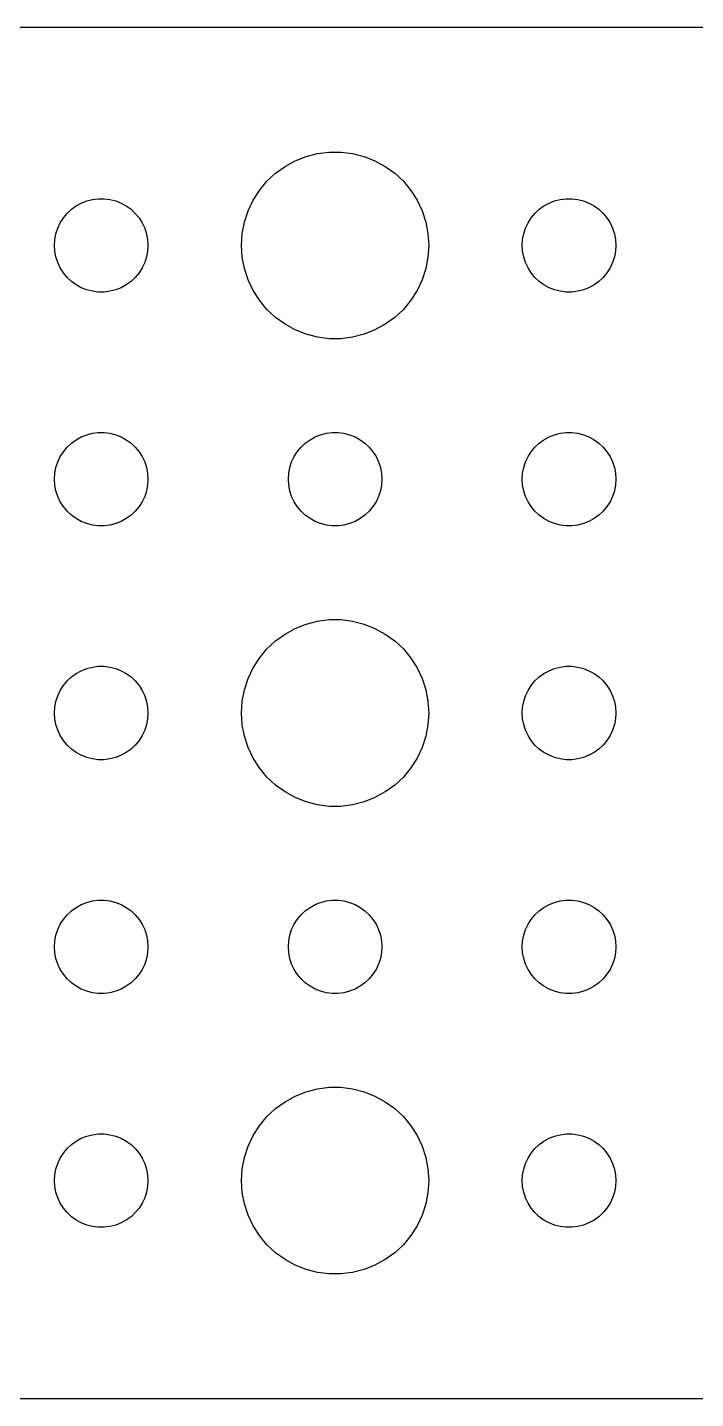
# Model space of a CAD drawing. Header units: metres. Extents: x -180 to 180, y -22 to 22.
# Drawn here: x -137.37 to -115.94, y -21.99 to 21.99 of the extents above; entities that cross this region are included whole.
import ezdxf

# ---------------------------------------------------------------- set-up
doc = ezdxf.new("R2010")
doc.units = ezdxf.units.M

msp = doc.modelspace()

# ---------------------------------------------------------------- linework, layer by layer
for p, q in [((174.814, 21.9901), (-174.814, 21.9901)), ((-129.107, 17.533), (-128.777, 17.7145)), ((-128.777, 17.7145), (-128.427, 17.8532)), ((-128.427, 17.8532), (-128.062, 17.9469)), ((-128.062, 17.9469), (-127.688, 17.9941)), ((-127.688, 17.9941), (-127.312, 17.9941)), ((-127.312, 17.9941), (-126.938, 17.9469)), ((-126.938, 17.9469), (-126.573, 17.8532)), ((-126.573, 17.8532), (-126.223, 17.7145)), ((-126.223, 17.7145), (-125.893, 17.533)), ((-129.687, 17.0536), (-129.412, 17.3115)), ((-129.412, 17.3115), (-129.107, 17.533)), ((-125.893, 17.533), (-125.588, 17.3115)), ((-125.588, 17.3115), (-125.313, 17.0536)), ((-130.129, 16.4453), (-129.927, 16.7634)), ((-129.927, 16.7634), (-129.687, 17.0536)), ((-125.313, 17.0536), (-125.073, 16.7634)), ((-125.073, 16.7634), (-124.871, 16.4453)), ((-135.804, 16.2665), (-135.639, 16.3572)), ((-135.639, 16.3572), (-135.464, 16.4266)), ((-135.464, 16.4266), (-135.281, 16.4734)), ((-135.281, 16.4734), (-135.094, 16.497)), ((-135.094, 16.497), (-134.906, 16.497)), ((-134.906, 16.497), (-134.719, 16.4734)), ((-134.719, 16.4734), (-134.536, 16.4266)), ((-134.536, 16.4266), (-134.361, 16.3572)), ((-134.361, 16.3572), (-134.196, 16.2665)), ((-130.289, 16.1044), (-130.129, 16.4453)), ((-124.871, 16.4453), (-124.711, 16.1044)), ((-120.804, 16.2665), (-120.639, 16.3572)), ((-120.639, 16.3572), (-120.464, 16.4266)), ((-120.464, 16.4266), (-120.281, 16.4734)), ((-120.281, 16.4734), (-120.094, 16.497)), ((-120.094, 16.497), (-119.906, 16.497)), ((-119.906, 16.497), (-119.719, 16.4734)), ((-119.719, 16.4734), (-119.536, 16.4266)), ((-119.536, 16.4266), (-119.361, 16.3572)), ((-119.361, 16.3572), (-119.196, 16.2665)), ((-136.314, 15.7226), (-136.214, 15.8817)), ((-136.214, 15.8817), (-136.093, 16.0268)), ((-136.093, 16.0268), (-135.956, 16.1558)), ((-135.956, 16.1558), (-135.804, 16.2665)), ((-134.196, 16.2665), (-134.044, 16.1558)), ((-134.044, 16.1558), (-133.907, 16.0268)), ((-133.907, 16.0268), (-133.786, 15.8817)), ((-133.786, 15.8817), (-133.686, 15.7226)), ((-130.406, 15.7461), (-130.289, 16.1044)), ((-124.711, 16.1044), (-124.594, 15.7461)), ((-121.314, 15.7226), (-121.214, 15.8817)), ((-121.214, 15.8817), (-121.093, 16.0268)), ((-121.093, 16.0268), (-120.956, 16.1558)), ((-120.956, 16.1558), (-120.804, 16.2665)), ((-119.196, 16.2665), (-119.044, 16.1558)), ((-119.044, 16.1558), (-118.907, 16.0268)), ((-118.907, 16.0268), (-118.786, 15.8817)), ((-118.786, 15.8817), (-118.686, 15.7226)), ((-136.453, 15.373), (-136.395, 15.5522)), ((-136.395, 15.5522), (-136.314, 15.7226)), ((-133.686, 15.7226), (-133.605, 15.5522)), ((-133.605, 15.5522), (-133.547, 15.373)), ((-130.476, 15.376), (-130.406, 15.7461)), ((-124.594, 15.7461), (-124.524, 15.376)), ((-121.453, 15.373), (-121.395, 15.5522)), ((-121.395, 15.5522), (-121.314, 15.7226)), ((-118.686, 15.7226), (-118.605, 15.5522)), ((-118.605, 15.5522), (-118.547, 15.373)), ((-136.5, 15), (-136.488, 15.188)), ((-136.488, 14.812), (-136.5, 15)), ((-136.488, 15.188), (-136.453, 15.373)), ((-133.547, 15.373), (-133.512, 15.188)), ((-133.512, 15.188), (-133.5, 15)), ((-133.5, 15), (-133.512, 14.812)), ((-130.5, 15), (-130.476, 15.376)), ((-130.476, 14.624), (-130.5, 15)), ((-124.524, 15.376), (-124.5, 15)), ((-124.5, 15), (-124.524, 14.624)), ((-121.5, 15), (-121.488, 15.188)), ((-121.488, 14.812), (-121.5, 15)), ((-121.488, 15.188), (-121.453, 15.373)), ((-118.547, 15.373), (-118.512, 15.188)), ((-118.512, 15.188), (-118.5, 15)), ((-118.5, 15), (-118.512, 14.812)), ((-136.453, 14.627), (-136.488, 14.812)), ((-136.395, 14.4478), (-136.453, 14.627)), ((-133.547, 14.627), (-133.605, 14.4478)), ((-133.512, 14.812), (-133.547, 14.627)), ((-130.406, 14.2539), (-130.476, 14.624)), ((-124.524, 14.624), (-124.594, 14.2539)), ((-121.453, 14.627), (-121.488, 14.812)), ((-121.395, 14.4478), (-121.453, 14.627)), ((-118.547, 14.627), (-118.605, 14.4478)), ((-118.512, 14.812), (-118.547, 14.627)), ((-136.314, 14.2774), (-136.395, 14.4478)), ((-136.214, 14.1183), (-136.314, 14.2774)), ((-136.093, 13.9732), (-136.214, 14.1183)), ((-133.786, 14.1183), (-133.907, 13.9732)), ((-133.686, 14.2774), (-133.786, 14.1183)), ((-133.605, 14.4478), (-133.686, 14.2774)), ((-130.289, 13.8956), (-130.406, 14.2539)), ((-124.594, 14.2539), (-124.711, 13.8956)), ((-121.314, 14.2774), (-121.395, 14.4478)), ((-121.214, 14.1183), (-121.314, 14.2774)), ((-121.093, 13.9732), (-121.214, 14.1183)), ((-118.786, 14.1183), (-118.907, 13.9732)), ((-118.686, 14.2774), (-118.786, 14.1183)), ((-118.605, 14.4478), (-118.686, 14.2774)), ((-135.956, 13.8442), (-136.093, 13.9732)), ((-135.804, 13.7335), (-135.956, 13.8442)), ((-135.639, 13.6427), (-135.804, 13.7335)), ((-135.464, 13.5734), (-135.639, 13.6427)), ((-134.361, 13.6427), (-134.536, 13.5734)), ((-134.196, 13.7335), (-134.361, 13.6427)), ((-134.044, 13.8442), (-134.196, 13.7335)), ((-133.907, 13.9732), (-134.044, 13.8442)), ((-130.129, 13.5547), (-130.289, 13.8956)), ((-124.711, 13.8956), (-124.871, 13.5547)), ((-120.956, 13.8442), (-121.093, 13.9732)), ((-120.804, 13.7335), (-120.956, 13.8442)), ((-120.639, 13.6427), (-120.804, 13.7335)), ((-120.464, 13.5734), (-120.639, 13.6427)), ((-119.361, 13.6427), (-119.536, 13.5734)), ((-119.196, 13.7335), (-119.361, 13.6427)), ((-119.044, 13.8442), (-119.196, 13.7335)), ((-118.907, 13.9732), (-119.044, 13.8442)), ((-135.281, 13.5266), (-135.464, 13.5734)), ((-135.094, 13.5029), (-135.281, 13.5266)), ((-134.906, 13.5029), (-135.094, 13.5029)), ((-134.719, 13.5266), (-134.906, 13.5029)), ((-134.536, 13.5734), (-134.719, 13.5266)), ((-129.927, 13.2366), (-130.129, 13.5547)), ((-129.687, 12.9464), (-129.927, 13.2366)), ((-125.073, 13.2366), (-125.313, 12.9464)), ((-124.871, 13.5547), (-125.073, 13.2366)), ((-120.281, 13.5266), (-120.464, 13.5734)), ((-120.094, 13.5029), (-120.281, 13.5266)), ((-119.906, 13.5029), (-120.094, 13.5029)), ((-119.719, 13.5266), (-119.906, 13.5029)), ((-119.536, 13.5734), (-119.719, 13.5266)), ((-129.412, 12.6884), (-129.687, 12.9464)), ((-125.313, 12.9464), (-125.588, 12.6884)), ((-129.107, 12.467), (-129.412, 12.6884)), ((-128.777, 12.2855), (-129.107, 12.467)), ((-125.893, 12.467), (-126.223, 12.2855)), ((-125.588, 12.6884), (-125.893, 12.467)), ((-128.427, 12.1468), (-128.777, 12.2855)), ((-128.062, 12.0531), (-128.427, 12.1468)), ((-127.688, 12.0059), (-128.062, 12.0531)), ((-127.312, 12.0059), (-127.688, 12.0059)), ((-126.938, 12.0531), (-127.312, 12.0059)), ((-126.573, 12.1468), (-126.938, 12.0531)), ((-126.223, 12.2855), (-126.573, 12.1468)), ((-135.804, 8.76648), (-135.639, 8.85724)), ((-135.639, 8.85724), (-135.464, 8.92657)), ((-135.464, 8.92657), (-135.281, 8.97342)), ((-135.281, 8.97342), (-135.094, 8.99704)), ((-135.094, 8.99704), (-134.906, 8.99704)), ((-134.906, 8.99704), (-134.719, 8.97342)), ((-134.719, 8.97342), (-134.536, 8.92657)), ((-134.536, 8.92657), (-134.361, 8.85724)), ((-134.361, 8.85724), (-134.196, 8.76648)), ((-128.304, 8.76648), (-128.139, 8.85724)), ((-128.139, 8.85724), (-127.964, 8.92657)), ((-127.964, 8.92657), (-127.781, 8.97342)), ((-127.781, 8.97342), (-127.594, 8.99704)), ((-127.594, 8.99704), (-127.406, 8.99704)), ((-127.406, 8.99704), (-127.219, 8.97342)), ((-127.219, 8.97342), (-127.036, 8.92657)), ((-127.036, 8.92657), (-126.861, 8.85724)), ((-126.861, 8.85724), (-126.696, 8.76648)), ((-120.804, 8.76648), (-120.639, 8.85724)), ((-120.639, 8.85724), (-120.464, 8.92657)), ((-120.464, 8.92657), (-120.281, 8.97342)), ((-120.281, 8.97342), (-120.094, 8.99704)), ((-120.094, 8.99704), (-119.906, 8.99704)), ((-119.906, 8.99704), (-119.719, 8.97342)), ((-119.719, 8.97342), (-119.536, 8.92657)), ((-119.536, 8.92657), (-119.361, 8.85724)), ((-119.361, 8.85724), (-119.196, 8.76648)), ((-136.314, 8.22263), (-136.214, 8.38167)), ((-136.214, 8.38167), (-136.093, 8.52681)), ((-136.093, 8.52681), (-135.956, 8.65576)), ((-135.956, 8.65576), (-135.804, 8.76648)), ((-134.196, 8.76648), (-134.044, 8.65576)), ((-134.044, 8.65576), (-133.907, 8.52681)), ((-133.907, 8.52681), (-133.786, 8.38167)), ((-133.786, 8.38167), (-133.686, 8.22263)), ((-128.814, 8.22263), (-128.714, 8.38167)), ((-128.714, 8.38167), (-128.593, 8.52681)), ((-128.593, 8.52681), (-128.456, 8.65576)), ((-128.456, 8.65576), (-128.304, 8.76648)), ((-126.696, 8.76648), (-126.544, 8.65576)), ((-126.544, 8.65576), (-126.407, 8.52681)), ((-126.407, 8.52681), (-126.286, 8.38167)), ((-126.286, 8.38167), (-126.186, 8.22263)), ((-121.314, 8.22263), (-121.214, 8.38167)), ((-121.214, 8.38167), (-121.093, 8.52681)), ((-121.093, 8.52681), (-120.956, 8.65576)), ((-120.956, 8.65576), (-120.804, 8.76648)), ((-119.196, 8.76648), (-119.044, 8.65576)), ((-119.044, 8.65576), (-118.907, 8.52681)), ((-118.907, 8.52681), (-118.786, 8.38167)), ((-118.786, 8.38167), (-118.686, 8.22263)), ((-136.453, 7.87303), (-136.395, 8.05219)), ((-136.395, 8.05219), (-136.314, 8.22263)), ((-133.686, 8.22263), (-133.605, 8.05219)), ((-133.605, 8.05219), (-133.547, 7.87303)), ((-128.953, 7.87303), (-128.895, 8.05219)), ((-128.895, 8.05219), (-128.814, 8.22263)), ((-126.186, 8.22263), (-126.105, 8.05219)), ((-126.105, 8.05219), (-126.047, 7.87303)), ((-121.453, 7.87303), (-121.395, 8.05219)), ((-121.395, 8.05219), (-121.314, 8.22263)), ((-118.686, 8.22263), (-118.605, 8.05219)), ((-118.605, 8.05219), (-118.547, 7.87303)), ((-136.5, 7.5), (-136.488, 7.68799)), ((-136.488, 7.312), (-136.5, 7.5)), ((-136.488, 7.68799), (-136.453, 7.87303)), ((-133.547, 7.87303), (-133.512, 7.68799)), ((-133.512, 7.68799), (-133.5, 7.5)), ((-133.5, 7.5), (-133.512, 7.312)), ((-129, 7.5), (-128.988, 7.68799)), ((-128.988, 7.312), (-129, 7.5)), ((-128.988, 7.68799), (-128.953, 7.87303)), ((-126.047, 7.87303), (-126.012, 7.68799)), ((-126.012, 7.68799), (-126, 7.5)), ((-126, 7.5), (-126.012, 7.312)), ((-121.5, 7.5), (-121.488, 7.68799)), ((-121.488, 7.312), (-121.5, 7.5)), ((-121.488, 7.68799), (-121.453, 7.87303)), ((-118.547, 7.87303), (-118.512, 7.68799)), ((-118.512, 7.68799), (-118.5, 7.5)), ((-118.5, 7.5), (-118.512, 7.312)), ((-136.453, 7.12695), (-136.488, 7.312)), ((-136.395, 6.9478), (-136.453, 7.12695)), ((-133.547, 7.12695), (-133.605, 6.9478)), ((-133.512, 7.312), (-133.547, 7.12695)), ((-128.953, 7.12695), (-128.988, 7.312)), ((-128.895, 6.9478), (-128.953, 7.12695)), ((-126.047, 7.12695), (-126.105, 6.9478)), ((-126.012, 7.312), (-126.047, 7.12695)), ((-121.453, 7.12695), (-121.488, 7.312)), ((-121.395, 6.9478), (-121.453, 7.12695)), ((-118.547, 7.12695), (-118.605, 6.9478)), ((-118.512, 7.312), (-118.547, 7.12695)), ((-136.314, 6.77736), (-136.395, 6.9478)), ((-136.214, 6.61832), (-136.314, 6.77736)), ((-136.093, 6.47318), (-136.214, 6.61832)), ((-133.786, 6.61832), (-133.907, 6.47318)), ((-133.686, 6.77736), (-133.786, 6.61832)), ((-133.605, 6.9478), (-133.686, 6.77736)), ((-128.814, 6.77736), (-128.895, 6.9478)), ((-128.714, 6.61832), (-128.814, 6.77736)), ((-128.593, 6.47318), (-128.714, 6.61832)), ((-126.286, 6.61832), (-126.407, 6.47318)), ((-126.186, 6.77736), (-126.286, 6.61832)), ((-126.105, 6.9478), (-126.186, 6.77736)), ((-121.314, 6.77736), (-121.395, 6.9478)), ((-121.214, 6.61832), (-121.314, 6.77736)), ((-121.093, 6.47318), (-121.214, 6.61832)), ((-118.786, 6.61832), (-118.907, 6.47318)), ((-118.686, 6.77736), (-118.786, 6.61832)), ((-118.605, 6.9478), (-118.686, 6.77736)), ((-135.956, 6.34422), (-136.093, 6.47318)), ((-135.804, 6.23351), (-135.956, 6.34422)), ((-135.639, 6.14275), (-135.804, 6.23351)), ((-134.196, 6.23351), (-134.361, 6.14275)), ((-134.044, 6.34422), (-134.196, 6.23351)), ((-133.907, 6.47318), (-134.044, 6.34422)), ((-128.456, 6.34422), (-128.593, 6.47318)), ((-128.304, 6.23351), (-128.456, 6.34422)), ((-128.139, 6.14275), (-128.304, 6.23351)), ((-126.696, 6.23351), (-126.861, 6.14275)), ((-126.544, 6.34422), (-126.696, 6.23351)), ((-126.407, 6.47318), (-126.544, 6.34422)), ((-120.956, 6.34422), (-121.093, 6.47318)), ((-120.804, 6.23351), (-120.956, 6.34422)), ((-120.639, 6.14275), (-120.804, 6.23351)), ((-119.196, 6.23351), (-119.361, 6.14275)), ((-119.044, 6.34422), (-119.196, 6.23351)), ((-118.907, 6.47318), (-119.044, 6.34422)), ((-135.464, 6.07341), (-135.639, 6.14275)), ((-135.281, 6.02657), (-135.464, 6.07341)), ((-135.094, 6.00294), (-135.281, 6.02657)), ((-134.906, 6.00294), (-135.094, 6.00294)), ((-134.719, 6.02657), (-134.906, 6.00294)), ((-134.536, 6.07341), (-134.719, 6.02657)), ((-134.361, 6.14275), (-134.536, 6.07341)), ((-127.964, 6.07341), (-128.139, 6.14275)), ((-127.781, 6.02657), (-127.964, 6.07341)), ((-127.594, 6.00294), (-127.781, 6.02657)), ((-127.406, 6.00294), (-127.594, 6.00294)), ((-127.219, 6.02657), (-127.406, 6.00294)), ((-127.036, 6.07341), (-127.219, 6.02657)), ((-126.861, 6.14275), (-127.036, 6.07341)), ((-120.464, 6.07341), (-120.639, 6.14275)), ((-120.281, 6.02657), (-120.464, 6.07341)), ((-120.094, 6.00294), (-120.281, 6.02657)), ((-119.906, 6.00294), (-120.094, 6.00294)), ((-119.719, 6.02657), (-119.906, 6.00294)), ((-119.536, 6.07341), (-119.719, 6.02657)), ((-119.361, 6.14275), (-119.536, 6.07341)), ((-129.107, 2.53297), (-128.777, 2.71448)), ((-128.777, 2.71448), (-128.427, 2.85316)), ((-128.427, 2.85316), (-128.062, 2.94685)), ((-128.062, 2.94685), (-127.688, 2.99408)), ((-127.688, 2.99408), (-127.312, 2.99408)), ((-127.312, 2.99408), (-126.938, 2.94685)), ((-126.938, 2.94685), (-126.573, 2.85316)), ((-126.573, 2.85316), (-126.223, 2.71448)), ((-126.223, 2.71448), (-125.893, 2.53297)), ((-129.687, 2.05363), (-129.412, 2.31154)), ((-129.412, 2.31154), (-129.107, 2.53297)), ((-125.893, 2.53297), (-125.588, 2.31154)), ((-125.588, 2.31154), (-125.313, 2.05363)), ((-130.129, 1.44525), (-129.927, 1.76335)), ((-129.927, 1.76335), (-129.687, 2.05363)), ((-125.313, 2.05363), (-125.073, 1.76335)), ((-125.073, 1.76335), (-124.871, 1.44525)), ((-135.804, 1.26648), (-135.639, 1.35724)), ((-135.639, 1.35724), (-135.464, 1.42657)), ((-135.464, 1.42657), (-135.281, 1.47342)), ((-135.281, 1.47342), (-135.094, 1.49704)), ((-135.094, 1.49704), (-134.906, 1.49704)), ((-134.906, 1.49704), (-134.719, 1.47342)), ((-134.719, 1.47342), (-134.536, 1.42657)), ((-134.536, 1.42657), (-134.361, 1.35724)), ((-134.361, 1.35724), (-134.196, 1.26648)), ((-130.289, 1.10437), (-130.129, 1.44525)), ((-124.871, 1.44525), (-124.711, 1.10437)), ((-120.804, 1.26648), (-120.639, 1.35724)), ((-120.639, 1.35724), (-120.464, 1.42657)), ((-120.464, 1.42657), (-120.281, 1.47342)), ((-120.281, 1.47342), (-120.094, 1.49704)), ((-120.094, 1.49704), (-119.906, 1.49704)), ((-119.906, 1.49704), (-119.719, 1.47342)), ((-119.719, 1.47342), (-119.536, 1.42657)), ((-119.536, 1.42657), (-119.361, 1.35724)), ((-119.361, 1.35724), (-119.196, 1.26648)), ((-136.314, 0.722626), (-136.214, 0.881668)), ((-136.214, 0.881668), (-136.093, 1.02681)), ((-136.093, 1.02681), (-135.956, 1.15576)), ((-135.956, 1.15576), (-135.804, 1.26648)), ((-134.196, 1.26648), (-134.044, 1.15576)), ((-134.044, 1.15576), (-133.907, 1.02681)), ((-133.907, 1.02681), (-133.786, 0.881668)), ((-133.786, 0.881668), (-133.686, 0.722626)), ((-130.406, 0.746063), (-130.289, 1.10437)), ((-124.711, 1.10437), (-124.594, 0.746063)), ((-121.314, 0.722626), (-121.214, 0.881668)), ((-121.214, 0.881668), (-121.093, 1.02681)), ((-121.093, 1.02681), (-120.956, 1.15576)), ((-120.956, 1.15576), (-120.804, 1.26648)), ((-119.196, 1.26648), (-119.044, 1.15576)), ((-119.044, 1.15576), (-118.907, 1.02681)), ((-118.907, 1.02681), (-118.786, 0.881668)), ((-118.786, 0.881668), (-118.686, 0.722626)), ((-136.453, 0.373032), (-136.395, 0.552185)), ((-136.395, 0.552185), (-136.314, 0.722626)), ((-133.686, 0.722626), (-133.605, 0.552185)), ((-133.605, 0.552185), (-133.547, 0.373032)), ((-130.476, 0.375992), (-130.406, 0.746063)), ((-124.594, 0.746063), (-124.524, 0.375992)), ((-121.453, 0.373032), (-121.395, 0.552185)), ((-121.395, 0.552185), (-121.314, 0.722626)), ((-118.686, 0.722626), (-118.605, 0.552185)), ((-118.605, 0.552185), (-118.547, 0.373032)), ((-136.5, 0), (-136.488, 0.187988)), ((-136.488, -0.187988), (-136.5, 0)), ((-136.488, 0.187988), (-136.453, 0.373032)), ((-133.547, 0.373032), (-133.512, 0.187988)), ((-133.512, 0.187988), (-133.5, 0)), ((-133.5, 0), (-133.512, -0.187988)), ((-130.5, 0), (-130.476, 0.375992)), ((-130.476, -0.375992), (-130.5, 0)), ((-124.524, 0.375992), (-124.5, 0)), ((-124.5, 0), (-124.524, -0.375992)), ((-121.5, 0), (-121.488, 0.187988)), ((-121.488, -0.187988), (-121.5, 0)), ((-121.488, 0.187988), (-121.453, 0.373032)), ((-118.547, 0.373032), (-118.512, 0.187988)), ((-118.512, 0.187988), (-118.5, 0)), ((-118.5, 0), (-118.512, -0.187988)), ((-136.453, -0.373032), (-136.488, -0.187988)), ((-136.395, -0.552185), (-136.453, -0.373032)), ((-133.547, -0.373032), (-133.605, -0.552185)), ((-133.512, -0.187988), (-133.547, -0.373032)), ((-130.406, -0.746063), (-130.476, -0.375992)), ((-124.524, -0.375992), (-124.594, -0.746063)), ((-121.453, -0.373032), (-121.488, -0.187988)), ((-121.395, -0.552185), (-121.453, -0.373032)), ((-118.547, -0.373032), (-118.605, -0.552185)), ((-118.512, -0.187988), (-118.547, -0.373032)), ((-136.314, -0.722626), (-136.395, -0.552185)), ((-136.214, -0.881668), (-136.314, -0.722626)), ((-133.686, -0.722626), (-133.786, -0.881668)), ((-133.605, -0.552185), (-133.686, -0.722626)), ((-130.289, -1.10437), (-130.406, -0.746063)), ((-124.594, -0.746063), (-124.711, -1.10437)), ((-121.314, -0.722626), (-121.395, -0.552185)), ((-121.214, -0.881668), (-121.314, -0.722626)), ((-118.686, -0.722626), (-118.786, -0.881668)), ((-118.605, -0.552185), (-118.686, -0.722626)), ((-136.093, -1.02681), (-136.214, -0.881668)), ((-135.956, -1.15576), (-136.093, -1.02681)), ((-135.804, -1.26648), (-135.956, -1.15576)), ((-135.639, -1.35724), (-135.804, -1.26648)), ((-134.196, -1.26648), (-134.361, -1.35724)), ((-134.044, -1.15576), (-134.196, -1.26648)), ((-133.907, -1.02681), (-134.044, -1.15576)), ((-133.786, -0.881668), (-133.907, -1.02681)), ((-130.129, -1.44525), (-130.289, -1.10437)), ((-124.711, -1.10437), (-124.871, -1.44525)), ((-121.093, -1.02681), (-121.214, -0.881668)), ((-120.956, -1.15576), (-121.093, -1.02681)), ((-120.804, -1.26648), (-120.956, -1.15576)), ((-120.639, -1.35724), (-120.804, -1.26648)), ((-119.196, -1.26648), (-119.361, -1.35724)), ((-119.044, -1.15576), (-119.196, -1.26648)), ((-118.907, -1.02681), (-119.044, -1.15576)), ((-118.786, -0.881668), (-118.907, -1.02681)), ((-135.464, -1.42657), (-135.639, -1.35724)), ((-135.281, -1.47342), (-135.464, -1.42657)), ((-135.094, -1.49704), (-135.281, -1.47342)), ((-134.906, -1.49704), (-135.094, -1.49704)), ((-134.719, -1.47342), (-134.906, -1.49704)), ((-134.536, -1.42657), (-134.719, -1.47342)), ((-134.361, -1.35724), (-134.536, -1.42657)), ((-129.927, -1.76335), (-130.129, -1.44525)), ((-124.871, -1.44525), (-125.073, -1.76335)), ((-120.464, -1.42657), (-120.639, -1.35724)), ((-120.281, -1.47342), (-120.464, -1.42657)), ((-120.094, -1.49704), (-120.281, -1.47342)), ((-119.906, -1.49704), (-120.094, -1.49704)), ((-119.719, -1.47342), (-119.906, -1.49704)), ((-119.536, -1.42657), (-119.719, -1.47342)), ((-119.361, -1.35724), (-119.536, -1.42657)), ((-129.687, -2.05363), (-129.927, -1.76335)), ((-129.412, -2.31154), (-129.687, -2.05363)), ((-125.313, -2.05363), (-125.588, -2.31154)), ((-125.073, -1.76335), (-125.313, -2.05363)), ((-129.107, -2.53297), (-129.412, -2.31154)), ((-128.777, -2.71448), (-129.107, -2.53297)), ((-125.893, -2.53297), (-126.223, -2.71448)), ((-125.588, -2.31154), (-125.893, -2.53297)), ((-128.427, -2.85316), (-128.777, -2.71448)), ((-128.062, -2.94685), (-128.427, -2.85316)), ((-127.688, -2.99408), (-128.062, -2.94685)), ((-127.312, -2.99408), (-127.688, -2.99408)), ((-126.938, -2.94685), (-127.312, -2.99408)), ((-126.573, -2.85316), (-126.938, -2.94685)), ((-126.223, -2.71448), (-126.573, -2.85316)), ((-135.804, -6.23351), (-135.639, -6.14275)), ((-135.639, -6.14275), (-135.464, -6.07341)), ((-135.464, -6.07341), (-135.281, -6.02657)), ((-135.281, -6.02657), (-135.094, -6.00294)), ((-135.094, -6.00294), (-134.906, -6.00294)), ((-134.906, -6.00294), (-134.719, -6.02657)), ((-134.719, -6.02657), (-134.536, -6.07341)), ((-134.536, -6.07341), (-134.361, -6.14275)), ((-134.361, -6.14275), (-134.196, -6.23351)), ((-128.304, -6.23351), (-128.139, -6.14275)), ((-128.139, -6.14275), (-127.964, -6.07341)), ((-127.964, -6.07341), (-127.781, -6.02657)), ((-127.781, -6.02657), (-127.594, -6.00294)), ((-127.594, -6.00294), (-127.406, -6.00294)), ((-127.406, -6.00294), (-127.219, -6.02657)), ((-127.219, -6.02657), (-127.036, -6.07341)), ((-127.036, -6.07341), (-126.861, -6.14275)), ((-126.861, -6.14275), (-126.696, -6.23351)), ((-120.804, -6.23351), (-120.639, -6.14275)), ((-120.639, -6.14275), (-120.464, -6.07341)), ((-120.464, -6.07341), (-120.281, -6.02657)), ((-120.281, -6.02657), (-120.094, -6.00294)), ((-120.094, -6.00294), (-119.906, -6.00294)), ((-119.906, -6.00294), (-119.719, -6.02657)), ((-119.719, -6.02657), (-119.536, -6.07341)), ((-119.536, -6.07341), (-119.361, -6.14275)), ((-119.361, -6.14275), (-119.196, -6.23351)), ((-136.214, -6.61832), (-136.093, -6.47318)), ((-136.093, -6.47318), (-135.956, -6.34422)), ((-135.956, -6.34422), (-135.804, -6.23351)), ((-134.196, -6.23351), (-134.044, -6.34422)), ((-134.044, -6.34422), (-133.907, -6.47318)), ((-133.907, -6.47318), (-133.786, -6.61832)), ((-128.714, -6.61832), (-128.593, -6.47318)), ((-128.593, -6.47318), (-128.456, -6.34422)), ((-128.456, -6.34422), (-128.304, -6.23351)), ((-126.696, -6.23351), (-126.544, -6.34422)), ((-126.544, -6.34422), (-126.407, -6.47318)), ((-126.407, -6.47318), (-126.286, -6.61832)), ((-121.214, -6.61832), (-121.093, -6.47318)), ((-121.093, -6.47318), (-120.956, -6.34422)), ((-120.956, -6.34422), (-120.804, -6.23351)), ((-119.196, -6.23351), (-119.044, -6.34422)), ((-119.044, -6.34422), (-118.907, -6.47318)), ((-118.907, -6.47318), (-118.786, -6.61832)), ((-136.453, -7.12695), (-136.395, -6.9478)), ((-136.395, -6.9478), (-136.314, -6.77736)), ((-136.314, -6.77736), (-136.214, -6.61832)), ((-133.786, -6.61832), (-133.686, -6.77736)), ((-133.686, -6.77736), (-133.605, -6.9478)), ((-133.605, -6.9478), (-133.547, -7.12695)), ((-128.953, -7.12695), (-128.895, -6.9478)), ((-128.895, -6.9478), (-128.814, -6.77736)), ((-128.814, -6.77736), (-128.714, -6.61832)), ((-126.286, -6.61832), (-126.186, -6.77736)), ((-126.186, -6.77736), (-126.105, -6.9478)), ((-126.105, -6.9478), (-126.047, -7.12695)), ((-121.453, -7.12695), (-121.395, -6.9478)), ((-121.395, -6.9478), (-121.314, -6.77736)), ((-121.314, -6.77736), (-121.214, -6.61832)), ((-118.786, -6.61832), (-118.686, -6.77736)), ((-118.686, -6.77736), (-118.605, -6.9478)), ((-118.605, -6.9478), (-118.547, -7.12695)), ((-136.5, -7.5), (-136.488, -7.312)), ((-136.488, -7.312), (-136.453, -7.12695)), ((-133.547, -7.12695), (-133.512, -7.312)), ((-133.512, -7.312), (-133.5, -7.5)), ((-129, -7.5), (-128.988, -7.312)), ((-128.988, -7.312), (-128.953, -7.12695)), ((-126.047, -7.12695), (-126.012, -7.312)), ((-126.012, -7.312), (-126, -7.5)), ((-121.5, -7.5), (-121.488, -7.312)), ((-121.488, -7.312), (-121.453, -7.12695)), ((-118.547, -7.12695), (-118.512, -7.312)), ((-118.512, -7.312), (-118.5, -7.5)), ((-136.488, -7.68799), (-136.5, -7.5)), ((-136.453, -7.87303), (-136.488, -7.68799)), ((-136.395, -8.05219), (-136.453, -7.87303)), ((-133.547, -7.87303), (-133.605, -8.05219)), ((-133.512, -7.68799), (-133.547, -7.87303)), ((-133.5, -7.5), (-133.512, -7.68799)), ((-128.988, -7.68799), (-129, -7.5)), ((-128.953, -7.87303), (-128.988, -7.68799)), ((-128.895, -8.05219), (-128.953, -7.87303)), ((-126.047, -7.87303), (-126.105, -8.05219)), ((-126.012, -7.68799), (-126.047, -7.87303)), ((-126, -7.5), (-126.012, -7.68799)), ((-121.488, -7.68799), (-121.5, -7.5)), ((-121.453, -7.87303), (-121.488, -7.68799)), ((-121.395, -8.05219), (-121.453, -7.87303)), ((-118.547, -7.87303), (-118.605, -8.05219)), ((-118.512, -7.68799), (-118.547, -7.87303)), ((-118.5, -7.5), (-118.512, -7.68799)), ((-136.314, -8.22263), (-136.395, -8.05219)), ((-136.214, -8.38167), (-136.314, -8.22263)), ((-133.686, -8.22263), (-133.786, -8.38167)), ((-133.605, -8.05219), (-133.686, -8.22263)), ((-128.814, -8.22263), (-128.895, -8.05219)), ((-128.714, -8.38167), (-128.814, -8.22263)), ((-126.186, -8.22263), (-126.286, -8.38167)), ((-126.105, -8.05219), (-126.186, -8.22263)), ((-121.314, -8.22263), (-121.395, -8.05219)), ((-121.214, -8.38167), (-121.314, -8.22263)), ((-118.686, -8.22263), (-118.786, -8.38167)), ((-118.605, -8.05219), (-118.686, -8.22263)), ((-136.093, -8.52681), (-136.214, -8.38167)), ((-135.956, -8.65576), (-136.093, -8.52681)), ((-135.804, -8.76648), (-135.956, -8.65576)), ((-135.639, -8.85724), (-135.804, -8.76648)), ((-134.196, -8.76648), (-134.361, -8.85724)), ((-134.044, -8.65576), (-134.196, -8.76648)), ((-133.907, -8.52681), (-134.044, -8.65576)), ((-133.786, -8.38167), (-133.907, -8.52681)), ((-128.593, -8.52681), (-128.714, -8.38167)), ((-128.456, -8.65576), (-128.593, -8.52681)), ((-128.304, -8.76648), (-128.456, -8.65576)), ((-128.139, -8.85724), (-128.304, -8.76648)), ((-126.696, -8.76648), (-126.861, -8.85724)), ((-126.544, -8.65576), (-126.696, -8.76648)), ((-126.407, -8.52681), (-126.544, -8.65576)), ((-126.286, -8.38167), (-126.407, -8.52681)), ((-121.093, -8.52681), (-121.214, -8.38167)), ((-120.956, -8.65576), (-121.093, -8.52681)), ((-120.804, -8.76648), (-120.956, -8.65576)), ((-120.639, -8.85724), (-120.804, -8.76648)), ((-119.196, -8.76648), (-119.361, -8.85724)), ((-119.044, -8.65576), (-119.196, -8.76648)), ((-118.907, -8.52681), (-119.044, -8.65576)), ((-118.786, -8.38167), (-118.907, -8.52681)), ((-135.464, -8.92657), (-135.639, -8.85724)), ((-135.281, -8.97342), (-135.464, -8.92657)), ((-135.094, -8.99704), (-135.281, -8.97342)), ((-134.906, -8.99704), (-135.094, -8.99704)), ((-134.719, -8.97342), (-134.906, -8.99704)), ((-134.536, -8.92657), (-134.719, -8.97342)), ((-134.361, -8.85724), (-134.536, -8.92657)), ((-127.964, -8.92657), (-128.139, -8.85724)), ((-127.781, -8.97342), (-127.964, -8.92657)), ((-127.594, -8.99704), (-127.781, -8.97342)), ((-127.406, -8.99704), (-127.594, -8.99704)), ((-127.219, -8.97342), (-127.406, -8.99704)), ((-127.036, -8.92657), (-127.219, -8.97342)), ((-126.861, -8.85724), (-127.036, -8.92657)), ((-120.464, -8.92657), (-120.639, -8.85724)), ((-120.281, -8.97342), (-120.464, -8.92657)), ((-120.094, -8.99704), (-120.281, -8.97342)), ((-119.906, -8.99704), (-120.094, -8.99704)), ((-119.719, -8.97342), (-119.906, -8.99704)), ((-119.536, -8.92657), (-119.719, -8.97342)), ((-119.361, -8.85724), (-119.536, -8.92657)), ((-129.107, -12.467), (-128.777, -12.2855)), ((-128.777, -12.2855), (-128.427, -12.1468)), ((-128.427, -12.1468), (-128.062, -12.0531)), ((-128.062, -12.0531), (-127.688, -12.0059)), ((-127.688, -12.0059), (-127.312, -12.0059)), ((-127.312, -12.0059), (-126.938, -12.0531)), ((-126.938, -12.0531), (-126.573, -12.1468)), ((-126.573, -12.1468), (-126.223, -12.2855)), ((-126.223, -12.2855), (-125.893, -12.467)), ((-129.687, -12.9464), (-129.412, -12.6884)), ((-129.412, -12.6884), (-129.107, -12.467)), ((-125.893, -12.467), (-125.588, -12.6884)), ((-125.588, -12.6884), (-125.313, -12.9464)), ((-129.927, -13.2366), (-129.687, -12.9464)), ((-125.313, -12.9464), (-125.073, -13.2366)), ((-135.639, -13.6427), (-135.464, -13.5734)), ((-135.464, -13.5734), (-135.281, -13.5266)), ((-135.281, -13.5266), (-135.094, -13.5029)), ((-135.094, -13.5029), (-134.906, -13.5029)), ((-134.906, -13.5029), (-134.719, -13.5266)), ((-134.719, -13.5266), (-134.536, -13.5734)), ((-134.536, -13.5734), (-134.361, -13.6427)), ((-130.289, -13.8956), (-130.129, -13.5547)), ((-130.129, -13.5547), (-129.927, -13.2366)), ((-125.073, -13.2366), (-124.871, -13.5547)), ((-124.871, -13.5547), (-124.711, -13.8956)), ((-120.639, -13.6427), (-120.464, -13.5734)), ((-120.464, -13.5734), (-120.281, -13.5266)), ((-120.281, -13.5266), (-120.094, -13.5029)), ((-120.094, -13.5029), (-119.906, -13.5029)), ((-119.906, -13.5029), (-119.719, -13.5266)), ((-119.719, -13.5266), (-119.536, -13.5734)), ((-119.536, -13.5734), (-119.361, -13.6427)), ((-136.214, -14.1183), (-136.093, -13.9732)), ((-136.093, -13.9732), (-135.956, -13.8442)), ((-135.956, -13.8442), (-135.804, -13.7335)), ((-135.804, -13.7335), (-135.639, -13.6427)), ((-134.361, -13.6427), (-134.196, -13.7335)), ((-134.196, -13.7335), (-134.044, -13.8442)), ((-134.044, -13.8442), (-133.907, -13.9732)), ((-133.907, -13.9732), (-133.786, -14.1183)), ((-130.406, -14.2539), (-130.289, -13.8956)), ((-124.711, -13.8956), (-124.594, -14.2539)), ((-121.214, -14.1183), (-121.093, -13.9732)), ((-121.093, -13.9732), (-120.956, -13.8442)), ((-120.956, -13.8442), (-120.804, -13.7335)), ((-120.804, -13.7335), (-120.639, -13.6427)), ((-119.361, -13.6427), (-119.196, -13.7335)), ((-119.196, -13.7335), (-119.044, -13.8442)), ((-119.044, -13.8442), (-118.907, -13.9732)), ((-118.907, -13.9732), (-118.786, -14.1183)), ((-136.453, -14.627), (-136.395, -14.4478)), ((-136.395, -14.4478), (-136.314, -14.2774)), ((-136.314, -14.2774), (-136.214, -14.1183)), ((-133.786, -14.1183), (-133.686, -14.2774)), ((-133.686, -14.2774), (-133.605, -14.4478)), ((-133.605, -14.4478), (-133.547, -14.627)), ((-130.476, -14.624), (-130.406, -14.2539)), ((-124.594, -14.2539), (-124.524, -14.624)), ((-121.453, -14.627), (-121.395, -14.4478)), ((-121.395, -14.4478), (-121.314, -14.2774)), ((-121.314, -14.2774), (-121.214, -14.1183)), ((-118.786, -14.1183), (-118.686, -14.2774)), ((-118.686, -14.2774), (-118.605, -14.4478)), ((-118.605, -14.4478), (-118.547, -14.627)), ((-136.5, -15), (-136.488, -14.812)), ((-136.488, -14.812), (-136.453, -14.627)), ((-133.547, -14.627), (-133.512, -14.812)), ((-133.512, -14.812), (-133.5, -15)), ((-130.5, -15), (-130.476, -14.624)), ((-124.524, -14.624), (-124.5, -15)), ((-121.5, -15), (-121.488, -14.812)), ((-121.488, -14.812), (-121.453, -14.627)), ((-118.547, -14.627), (-118.512, -14.812)), ((-118.512, -14.812), (-118.5, -15)), ((-136.488, -15.188), (-136.5, -15)), ((-136.453, -15.373), (-136.488, -15.188)), ((-136.395, -15.5522), (-136.453, -15.373)), ((-133.547, -15.373), (-133.605, -15.5522)), ((-133.512, -15.188), (-133.547, -15.373)), ((-133.5, -15), (-133.512, -15.188)), ((-130.476, -15.376), (-130.5, -15)), ((-130.406, -15.7461), (-130.476, -15.376)), ((-124.524, -15.376), (-124.594, -15.7461)), ((-124.5, -15), (-124.524, -15.376)), ((-121.488, -15.188), (-121.5, -15)), ((-121.453, -15.373), (-121.488, -15.188)), ((-121.395, -15.5522), (-121.453, -15.373)), ((-118.547, -15.373), (-118.605, -15.5522)), ((-118.512, -15.188), (-118.547, -15.373)), ((-118.5, -15), (-118.512, -15.188)), ((-136.314, -15.7226), (-136.395, -15.5522)), ((-136.214, -15.8817), (-136.314, -15.7226)), ((-133.686, -15.7226), (-133.786, -15.8817)), ((-133.605, -15.5522), (-133.686, -15.7226)), ((-130.289, -16.1044), (-130.406, -15.7461)), ((-124.594, -15.7461), (-124.711, -16.1044)), ((-121.314, -15.7226), (-121.395, -15.5522)), ((-121.214, -15.8817), (-121.314, -15.7226)), ((-118.686, -15.7226), (-118.786, -15.8817)), ((-118.605, -15.5522), (-118.686, -15.7226)), ((-136.093, -16.0268), (-136.214, -15.8817)), ((-135.956, -16.1558), (-136.093, -16.0268)), ((-135.804, -16.2665), (-135.956, -16.1558)), ((-135.639, -16.3572), (-135.804, -16.2665)), ((-134.196, -16.2665), (-134.361, -16.3572)), ((-134.044, -16.1558), (-134.196, -16.2665)), ((-133.907, -16.0268), (-134.044, -16.1558)), ((-133.786, -15.8817), (-133.907, -16.0268)), ((-130.129, -16.4453), (-130.289, -16.1044)), ((-124.711, -16.1044), (-124.871, -16.4453)), ((-121.093, -16.0268), (-121.214, -15.8817)), ((-120.956, -16.1558), (-121.093, -16.0268)), ((-120.804, -16.2665), (-120.956, -16.1558)), ((-120.639, -16.3572), (-120.804, -16.2665)), ((-119.196, -16.2665), (-119.361, -16.3572)), ((-119.044, -16.1558), (-119.196, -16.2665)), ((-118.907, -16.0268), (-119.044, -16.1558)), ((-118.786, -15.8817), (-118.907, -16.0268)), ((-135.464, -16.4266), (-135.639, -16.3572)), ((-135.281, -16.4734), (-135.464, -16.4266)), ((-135.094, -16.497), (-135.281, -16.4734)), ((-134.906, -16.497), (-135.094, -16.497)), ((-134.719, -16.4734), (-134.906, -16.497)), ((-134.536, -16.4266), (-134.719, -16.4734)), ((-134.361, -16.3572), (-134.536, -16.4266)), ((-129.927, -16.7634), (-130.129, -16.4453)), ((-124.871, -16.4453), (-125.073, -16.7634)), ((-120.464, -16.4266), (-120.639, -16.3572)), ((-120.281, -16.4734), (-120.464, -16.4266)), ((-120.094, -16.497), (-120.281, -16.4734)), ((-119.906, -16.497), (-120.094, -16.497)), ((-119.719, -16.4734), (-119.906, -16.497)), ((-119.536, -16.4266), (-119.719, -16.4734)), ((-119.361, -16.3572), (-119.536, -16.4266)), ((-129.687, -17.0536), (-129.927, -16.7634)), ((-129.412, -17.3115), (-129.687, -17.0536)), ((-125.313, -17.0536), (-125.588, -17.3115)), ((-125.073, -16.7634), (-125.313, -17.0536)), ((-129.107, -17.533), (-129.412, -17.3115)), ((-128.777, -17.7145), (-129.107, -17.533)), ((-125.893, -17.533), (-126.223, -17.7145)), ((-125.588, -17.3115), (-125.893, -17.533)), ((-128.427, -17.8532), (-128.777, -17.7145)), ((-128.062, -17.9469), (-128.427, -17.8532)), ((-127.688, -17.9941), (-128.062, -17.9469)), ((-127.312, -17.9941), (-127.688, -17.9941)), ((-126.938, -17.9469), (-127.312, -17.9941)), ((-126.573, -17.8532), (-126.938, -17.9469)), ((-126.223, -17.7145), (-126.573, -17.8532)), ((-174.814, -21.9901), (174.814, -21.9901))]:
    msp.add_line(p, q)

doc.saveas('drawing.dxf')
